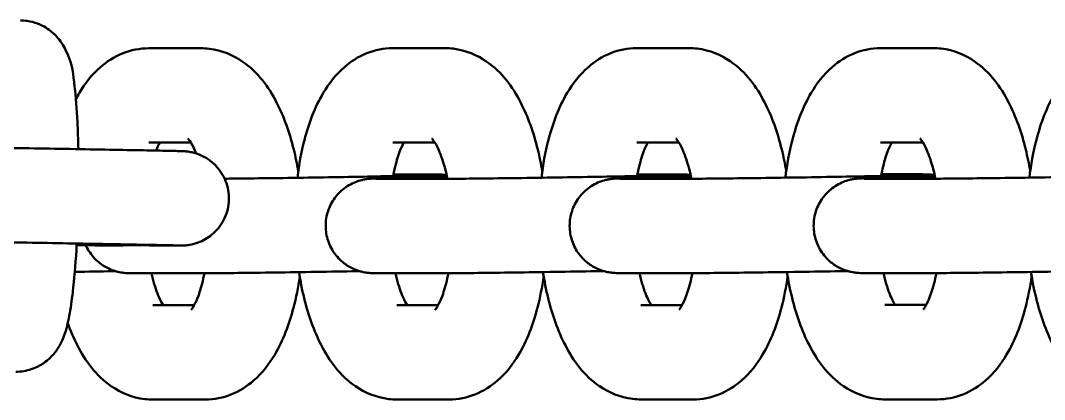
# Model space of a CAD drawing. Header units: millimetres. Extents: x 170 to 5770, y -1450 to 5650.
# Drawn here: x 2662.9 to 2727.9, y 2087.8 to 2111.9 of the extents above; entities that cross this region are included whole.
import ezdxf

# ---------------------------------------------------------------- set-up
doc = ezdxf.new("R2010")
doc.units = ezdxf.units.MM
doc.header["$LTSCALE"] = 10
doc.layers.add('Viditelná (ISO)', color=7, linetype='Continuous', lineweight=50)

# ---------------------------------------------------------------- blocks, each defined once
blk = doc.blocks.new('VVZ-VH101-2')
at = {"layer": 'Viditelná (ISO)'}
for p, q in [((2504.396, -3539.848), (2501.068, -3539.849)), ((2519.884, -3539.845), (2516.555, -3539.845)), ((2535.371, -3539.841), (2532.043, -3539.842)), ((2550.858, -3539.837), (2547.53, -3539.838)), ((2503.745, -3545.849), (2501.069, -3545.849)), ((2519.233, -3545.845), (2516.557, -3545.845)), ((2534.72, -3545.841), (2532.044, -3545.842)), ((2550.208, -3545.837), (2547.531, -3545.838)), ((2519.407, -3548.151), (2516.032, -3548.152)), ((2516.608, -3547.87), (2518.791, -3547.869)), ((2534.894, -3548.147), (2531.519, -3548.148)), ((2532.095, -3547.866), (2534.278, -3547.866)), ((2550.381, -3548.143), (2547.007, -3548.144)), ((2547.583, -3547.862), (2549.765, -3547.862)), ((2499.165, -3552.388), (2498.27, -3552.387)), ((2503.108, -3552.391), (2502.214, -3552.391)), ((2503.921, -3554.154), (2500.546, -3554.155)), ((2519.408, -3554.151), (2516.033, -3554.152)), ((2534.895, -3554.147), (2531.521, -3554.148)), ((2550.383, -3554.143), (2547.008, -3554.144)), ((2501.329, -3556.18), (2503.958, -3556.179)), ((2516.816, -3556.176), (2519.445, -3556.176)), ((2532.304, -3556.173), (2534.932, -3556.172)), ((2547.791, -3556.169), (2550.42, -3556.168)), ((2501.33, -3562.18), (2504.659, -3562.179)), ((2516.818, -3562.176), (2520.146, -3562.176)), ((2532.305, -3562.173), (2535.633, -3562.172)), ((2547.792, -3562.169), (2551.121, -3562.168))]:
    blk.add_line(p, q, dxfattribs=at)
for points, knots in [([(2496.604, -3546.262), (2496.591, -3545.657), (2496.57, -3545.075), (2496.5, -3543.694), (2496.442, -3542.944), (2496.265, -3541.479), (2496.287, -3540.984), (2495.734, -3539.822), (2495.655, -3539.674), (2495.385, -3539.27), (2495.171, -3538.984), (2494.495, -3538.489), (2494.138, -3538.293), (2493.458, -3538.117), (2493.194, -3538.082), (2492.93, -3538.082)], [8.219989, 8.219989, 8.219989, 8.219989, 8.447661, 8.447661, 8.795037, 8.795037, 9.223727, 9.223727, 9.279216, 9.279216, 9.352208, 9.352208, 9.398946, 9.398946, 9.424778, 9.424778, 9.424778, 9.424778]), ([(2501.068, -3539.849), (2500.501, -3539.849), (2499.937, -3539.966), (2498.879, -3540.385), (2498.402, -3540.7), (2497.436, -3541.543), (2497.013, -3542.103), (2496.585, -3542.823), (2496.514, -3542.951), (2496.445, -3543.082)], [0, 0, 0, 0, 0.1590485, 0.1590485, 0.3372698, 0.3372698, 0.5893466, 0.5893466, 0.643313, 0.643313, 0.643313, 0.643313]), ([(2510.561, -3547.673), (2510.482, -3547.204), (2510.388, -3546.743), (2510.013, -3545.214), (2509.661, -3544.205), (2508.674, -3542.303), (2508.034, -3541.391), (2506.434, -3540.29), (2505.711, -3539.973), (2504.741, -3539.859), (2504.569, -3539.848), (2504.396, -3539.848)], [5.068194, 5.068194, 5.068194, 5.068194, 5.224892, 5.224892, 5.602086, 5.602086, 6.006714, 6.006714, 6.234811, 6.234811, 6.283185, 6.283185, 6.283185, 6.283185]), ([(2516.555, -3539.845), (2515.989, -3539.846), (2515.424, -3539.962), (2514.366, -3540.381), (2513.89, -3540.696), (2512.924, -3541.539), (2512.5, -3542.099), (2511.608, -3543.601), (2511.233, -3544.602), (2510.754, -3546.448), (2510.607, -3547.253), (2510.508, -3548.083)], [0, 0, 0, 0, 0.159049, 0.159049, 0.33727, 0.33727, 0.589347, 0.589347, 0.975965, 0.975965, 1.250203, 1.250203, 1.250203, 1.250203]), ([(2526.048, -3547.669), (2525.969, -3547.2), (2525.875, -3546.739), (2525.5, -3545.21), (2525.148, -3544.202), (2524.161, -3542.3), (2523.522, -3541.387), (2521.922, -3540.286), (2521.198, -3539.97), (2520.228, -3539.855), (2520.056, -3539.845), (2519.884, -3539.845)], [5.068194, 5.068194, 5.068194, 5.068194, 5.224892, 5.224892, 5.602086, 5.602086, 6.006714, 6.006714, 6.234811, 6.234811, 6.283185, 6.283185, 6.283185, 6.283185]), ([(2532.043, -3539.842), (2531.476, -3539.842), (2530.912, -3539.958), (2529.854, -3540.377), (2529.377, -3540.693), (2528.411, -3541.535), (2527.987, -3542.096), (2527.096, -3543.598), (2526.721, -3544.598), (2526.241, -3546.444), (2526.094, -3547.249), (2525.995, -3548.079)], [0, 0, 0, 0, 0.159049, 0.159049, 0.33727, 0.33727, 0.589347, 0.589347, 0.975965, 0.975965, 1.250203, 1.250203, 1.250203, 1.250203]), ([(2541.536, -3547.666), (2541.457, -3547.196), (2541.363, -3546.736), (2540.988, -3545.207), (2540.636, -3544.198), (2539.649, -3542.296), (2539.009, -3541.384), (2537.409, -3540.283), (2536.686, -3539.966), (2535.716, -3539.851), (2535.543, -3539.841), (2535.371, -3539.841)], [5.068194, 5.068194, 5.068194, 5.068194, 5.224892, 5.224892, 5.602086, 5.602086, 6.006714, 6.006714, 6.234811, 6.234811, 6.283185, 6.283185, 6.283185, 6.283185]), ([(2547.53, -3539.838), (2546.963, -3539.838), (2546.399, -3539.955), (2545.341, -3540.374), (2544.864, -3540.689), (2543.899, -3541.531), (2543.475, -3542.092), (2542.583, -3543.594), (2542.208, -3544.594), (2541.729, -3546.44), (2541.581, -3547.246), (2541.482, -3548.076)], [0, 0, 0, 0, 0.159049, 0.159049, 0.33727, 0.33727, 0.589347, 0.589347, 0.975965, 0.975965, 1.250203, 1.250203, 1.250203, 1.250203]), ([(2557.023, -3547.662), (2556.944, -3547.193), (2556.85, -3546.732), (2556.475, -3545.203), (2556.123, -3544.194), (2555.136, -3542.292), (2554.497, -3541.38), (2552.897, -3540.279), (2552.173, -3539.962), (2551.203, -3539.848), (2551.031, -3539.837), (2550.858, -3539.837)], [5.068194, 5.068194, 5.068194, 5.068194, 5.224892, 5.224892, 5.602086, 5.602086, 6.006714, 6.006714, 6.234811, 6.234811, 6.283185, 6.283185, 6.283185, 6.283185]), ([(2563.017, -3539.834), (2562.451, -3539.835), (2561.886, -3539.951), (2560.829, -3540.37), (2560.352, -3540.685), (2559.386, -3541.528), (2558.962, -3542.088), (2558.071, -3543.59), (2557.696, -3544.591), (2557.216, -3546.437), (2557.069, -3547.242), (2556.97, -3548.072)], [0, 0, 0, 0, 0.159049, 0.159049, 0.33727, 0.33727, 0.589347, 0.589347, 0.975965, 0.975965, 1.250203, 1.250203, 1.250203, 1.250203]), ([(2504.078, -3546.534), (2504.05, -3546.466), (2504.023, -3546.401), (2503.875, -3546.064), (2503.756, -3545.856), (2503.604, -3545.636), (2503.558, -3545.59), (2503.558, -3545.59)], [5.4665386, 5.4665386, 5.4665386, 5.4665386, 5.5161912, 5.5161912, 5.7386481, 5.7386481, 5.9089075, 5.9089075, 5.9089075, 5.9089075]), ([(2517.256, -3545.845), (2517.176, -3545.993), (2517.084, -3546.194), (2516.881, -3546.743), (2516.771, -3547.114), (2516.646, -3547.674), (2516.616, -3547.821), (2516.589, -3547.972)], [6.9132793, 6.9132793, 6.9132793, 6.9132793, 7.0960016, 7.0960016, 7.3231625, 7.3231625, 7.400327, 7.400327, 7.400327, 7.400327]), ([(2520.035, -3548.149), (2519.989, -3547.929), (2519.94, -3547.718), (2519.764, -3547.056), (2519.622, -3546.652), (2519.363, -3546.061), (2519.243, -3545.853), (2519.091, -3545.632), (2519.045, -3545.586), (2519.045, -3545.586)], [5.1512669, 5.1512669, 5.1512669, 5.1512669, 5.2612294, 5.2612294, 5.5161912, 5.5161912, 5.7386481, 5.7386481, 5.9089075, 5.9089075, 5.9089075, 5.9089075]), ([(2532.744, -3545.842), (2532.664, -3545.989), (2532.571, -3546.19), (2532.368, -3546.739), (2532.258, -3547.111), (2532.134, -3547.67), (2532.104, -3547.817), (2532.076, -3547.969)], [6.9132793, 6.9132793, 6.9132793, 6.9132793, 7.0960016, 7.0960016, 7.3231625, 7.3231625, 7.400327, 7.400327, 7.400327, 7.400327]), ([(2535.522, -3548.145), (2535.477, -3547.926), (2535.427, -3547.715), (2535.251, -3547.052), (2535.11, -3546.648), (2534.85, -3546.057), (2534.731, -3545.849), (2534.579, -3545.628), (2534.533, -3545.582), (2534.533, -3545.582)], [5.1512669, 5.1512669, 5.1512669, 5.1512669, 5.2612294, 5.2612294, 5.5161912, 5.5161912, 5.7386481, 5.7386481, 5.9089075, 5.9089075, 5.9089075, 5.9089075]), ([(2548.231, -3545.838), (2548.151, -3545.985), (2548.059, -3546.187), (2547.856, -3546.736), (2547.746, -3547.107), (2547.621, -3547.666), (2547.591, -3547.813), (2547.563, -3547.965)], [6.9132793, 6.9132793, 6.9132793, 6.9132793, 7.0960016, 7.0960016, 7.3231625, 7.3231625, 7.400327, 7.400327, 7.400327, 7.400327]), ([(2551.01, -3548.141), (2550.964, -3547.922), (2550.914, -3547.711), (2550.739, -3547.048), (2550.597, -3546.645), (2550.338, -3546.053), (2550.218, -3545.845), (2550.066, -3545.625), (2550.02, -3545.579), (2550.02, -3545.579)], [5.1512669, 5.1512669, 5.1512669, 5.1512669, 5.2612294, 5.2612294, 5.5161912, 5.5161912, 5.7386481, 5.7386481, 5.9089075, 5.9089075, 5.9089075, 5.9089075]), ([(2486.881, -3546.106), (2487.047, -3546.106), (2487.329, -3546.11), (2488.272, -3546.123), (2488.927, -3546.133), (2490.354, -3546.156), (2491.11, -3546.168), (2492.714, -3546.194), (2493.582, -3546.209), (2495.315, -3546.239), (2496.202, -3546.255), (2497.886, -3546.285), (2498.704, -3546.299), (2500.17, -3546.327), (2500.836, -3546.339), (2501.936, -3546.361), (2502.382, -3546.37), (2502.852, -3546.38), (2502.976, -3546.383), (2503.121, -3546.387), (2503.163, -3546.388), (2503.235, -3546.391), (2503.254, -3546.391), (2503.34, -3546.396), (2503.363, -3546.397), (2503.41, -3546.401), (2503.428, -3546.402), (2503.488, -3546.408), (2503.536, -3546.414), (2503.679, -3546.434), (2503.779, -3546.453), (2504.071, -3546.525), (2504.262, -3546.593), (2504.625, -3546.765), (2504.799, -3546.87), (2505.12, -3547.111), (2505.27, -3547.248), (2505.536, -3547.548), (2505.655, -3547.713), (2505.857, -3548.06), (2505.94, -3548.245), (2506.068, -3548.626), (2506.113, -3548.823), (2506.162, -3549.222), (2506.167, -3549.425), (2506.135, -3549.825), (2506.099, -3550.025), (2505.989, -3550.411), (2505.913, -3550.599), (2505.728, -3550.955), (2505.616, -3551.125), (2505.363, -3551.437), (2505.22, -3551.581), (2504.81, -3551.918), (2504.516, -3552.087), (2504.029, -3552.268), (2503.845, -3552.317), (2503.607, -3552.358), (2503.553, -3552.365), (2503.452, -3552.377), (2503.405, -3552.381), (2503.342, -3552.385), (2503.322, -3552.386), (2503.269, -3552.389), (2503.243, -3552.39), (2503.158, -3552.392), (2503.138, -3552.391), (2503.108, -3552.391)], [0, 0, 0, 0, 0.302792, 0.302792, 0.608352, 0.608352, 0.868602, 0.868602, 1.129431, 1.129431, 1.390028, 1.390028, 1.6506, 1.6506, 1.911274, 1.911274, 2.172346, 2.172346, 2.302855, 2.302855, 2.372983, 2.372983, 2.432966, 2.432966, 2.448102, 2.448102, 2.455646, 2.455646, 2.470926, 2.470926, 2.501191, 2.501191, 2.561496, 2.561496, 2.621741, 2.621741, 2.681984, 2.681984, 2.742227, 2.742227, 2.802469, 2.802469, 2.862712, 2.862712, 2.922955, 2.922955, 2.983198, 2.983198, 3.043441, 3.043441, 3.103684, 3.103684, 3.163927, 3.163927, 3.263079, 3.263079, 3.319647, 3.319647, 3.336273, 3.336273, 3.351217, 3.351217, 3.358917, 3.358917, 3.374956, 3.374956, 3.4296, 3.4296, 3.4296, 3.4296]), ([(2505.888, -3548.142), (2506.288, -3548.138), (2506.725, -3548.134), (2507.925, -3548.119), (2508.743, -3548.109), (2510.423, -3548.085), (2511.306, -3548.071), (2513.021, -3548.042), (2513.874, -3548.027), (2515.445, -3547.997), (2516.182, -3547.982), (2517.446, -3547.953), (2517.989, -3547.94), (2518.807, -3547.916), (2519.109, -3547.905), (2519.231, -3547.898), (2519.242, -3547.898), (2519.242, -3547.898)], [0.336735, 0.336735, 0.336735, 0.336735, 0.497162, 0.497162, 0.754501, 0.754501, 1.013034, 1.013034, 1.271883, 1.271883, 1.530578, 1.530578, 1.788422, 1.788422, 2.042947, 2.042947, 2.087339, 2.087339, 2.087339, 2.087339]), ([(2516.033, -3554.152), (2515.833, -3554.152), (2515.667, -3554.151), (2515.456, -3554.148), (2515.391, -3554.147), (2515.275, -3554.144), (2515.227, -3554.143), (2515.115, -3554.136), (2515.064, -3554.132), (2514.958, -3554.121), (2514.918, -3554.116), (2514.817, -3554.101), (2514.753, -3554.09), (2514.609, -3554.06), (2514.526, -3554.039), (2514.303, -3553.972), (2514.161, -3553.918), (2513.796, -3553.746), (2513.578, -3553.607), (2513.143, -3553.245), (2512.933, -3553.005), (2512.596, -3552.472), (2512.468, -3552.171), (2512.314, -3551.553), (2512.287, -3551.227), (2512.336, -3550.592), (2512.412, -3550.274), (2512.659, -3549.686), (2512.831, -3549.409), (2513.25, -3548.928), (2513.501, -3548.719), (2513.908, -3548.478), (2514.049, -3548.409), (2514.324, -3548.299), (2514.461, -3548.256), (2514.669, -3548.205), (2514.746, -3548.189), (2514.877, -3548.167), (2514.932, -3548.16), (2515.013, -3548.15), (2515.044, -3548.147), (2515.122, -3548.14), (2515.16, -3548.138), (2515.308, -3548.128), (2515.414, -3548.124), (2515.757, -3548.11), (2516.025, -3548.102), (2516.855, -3548.079), (2517.506, -3548.063), (2518.789, -3548.035), (2519.381, -3548.023), (2520.006, -3548.011)], [0, 0, 0, 0, 0.141419, 0.141419, 0.218627, 0.218627, 0.276556, 0.276556, 0.309664, 0.309664, 0.325925, 0.325925, 0.347313, 0.347313, 0.37346, 0.37346, 0.418852, 0.418852, 0.495174, 0.495174, 0.588811, 0.588811, 0.684367, 0.684367, 0.780002, 0.780002, 0.87564, 0.87564, 0.971277, 0.971277, 1.066881, 1.066881, 1.113716, 1.113716, 1.156878, 1.156878, 1.182698, 1.182698, 1.208244, 1.208244, 1.231134, 1.231134, 1.273691, 1.273691, 1.401124, 1.401124, 1.593294, 1.593294, 1.882774, 1.882774, 2.087905, 2.087905, 2.087905, 2.087905]), ([(2515.486, -3548.148), (2515.486, -3548.148), (2515.499, -3548.148), (2515.567, -3548.149), (2515.655, -3548.15), (2515.845, -3548.151), (2515.933, -3548.152), (2516.032, -3548.152)], [3.104651, 3.104651, 3.104651, 3.104651, 3.1518889, 3.1518889, 3.2631715, 3.2631715, 3.3374283, 3.3374283, 3.3374283, 3.3374283]), ([(2518.791, -3547.869), (2518.991, -3547.869), (2519.157, -3547.87), (2519.368, -3547.872), (2519.433, -3547.873), (2519.549, -3547.877), (2519.597, -3547.878), (2519.709, -3547.885), (2519.76, -3547.888), (2519.866, -3547.9), (2519.906, -3547.905), (2519.961, -3547.913), (2519.973, -3547.915), (2519.984, -3547.917)], [0, 0, 0, 0, 0.1414185, 0.1414185, 0.2186272, 0.2186272, 0.2765565, 0.2765565, 0.3096638, 0.3096638, 0.3259248, 0.3259248, 0.3301769, 0.3301769, 0.3301769, 0.3301769]), ([(2519.407, -3548.151), (2519.735, -3548.151), (2520.191, -3548.148), (2521.291, -3548.14), (2521.953, -3548.133), (2523.412, -3548.116), (2524.231, -3548.105), (2525.911, -3548.081), (2526.793, -3548.067), (2528.508, -3548.038), (2529.362, -3548.023), (2530.933, -3547.993), (2531.67, -3547.978), (2532.933, -3547.95), (2533.477, -3547.936), (2534.294, -3547.912), (2534.596, -3547.901), (2534.718, -3547.895), (2534.73, -3547.894), (2534.73, -3547.894)], [0, 0, 0, 0, 0.246194, 0.246194, 0.497162, 0.497162, 0.754501, 0.754501, 1.013034, 1.013034, 1.271883, 1.271883, 1.530578, 1.530578, 1.788422, 1.788422, 2.042947, 2.042947, 2.087339, 2.087339, 2.087339, 2.087339]), ([(2531.521, -3554.148), (2531.32, -3554.148), (2531.154, -3554.147), (2530.943, -3554.145), (2530.878, -3554.144), (2530.762, -3554.141), (2530.714, -3554.139), (2530.602, -3554.132), (2530.551, -3554.129), (2530.445, -3554.117), (2530.405, -3554.112), (2530.304, -3554.098), (2530.241, -3554.086), (2530.096, -3554.056), (2530.014, -3554.035), (2529.79, -3553.968), (2529.649, -3553.914), (2529.284, -3553.742), (2529.066, -3553.604), (2528.631, -3553.241), (2528.42, -3553.001), (2528.083, -3552.468), (2527.955, -3552.168), (2527.802, -3551.549), (2527.774, -3551.224), (2527.823, -3550.588), (2527.9, -3550.27), (2528.146, -3549.682), (2528.319, -3549.405), (2528.737, -3548.924), (2528.988, -3548.716), (2529.396, -3548.474), (2529.536, -3548.405), (2529.811, -3548.295), (2529.948, -3548.252), (2530.157, -3548.201), (2530.234, -3548.186), (2530.364, -3548.163), (2530.419, -3548.156), (2530.501, -3548.147), (2530.532, -3548.144), (2530.609, -3548.137), (2530.647, -3548.134), (2530.796, -3548.125), (2530.901, -3548.12), (2531.244, -3548.107), (2531.513, -3548.098), (2532.342, -3548.075), (2532.994, -3548.059), (2534.277, -3548.031), (2534.868, -3548.019), (2535.493, -3548.007)], [0, 0, 0, 0, 0.141419, 0.141419, 0.218627, 0.218627, 0.276556, 0.276556, 0.309664, 0.309664, 0.325925, 0.325925, 0.347313, 0.347313, 0.37346, 0.37346, 0.418852, 0.418852, 0.495174, 0.495174, 0.588811, 0.588811, 0.684367, 0.684367, 0.780002, 0.780002, 0.87564, 0.87564, 0.971277, 0.971277, 1.066881, 1.066881, 1.113716, 1.113716, 1.156878, 1.156878, 1.182698, 1.182698, 1.208244, 1.208244, 1.231134, 1.231134, 1.273691, 1.273691, 1.401124, 1.401124, 1.593294, 1.593294, 1.882774, 1.882774, 2.087905, 2.087905, 2.087905, 2.087905]), ([(2530.974, -3548.144), (2530.974, -3548.144), (2530.987, -3548.144), (2531.055, -3548.146), (2531.143, -3548.147), (2531.332, -3548.148), (2531.42, -3548.148), (2531.519, -3548.148)], [3.104651, 3.104651, 3.104651, 3.104651, 3.1518889, 3.1518889, 3.2631715, 3.2631715, 3.3374283, 3.3374283, 3.3374283, 3.3374283]), ([(2534.278, -3547.866), (2534.479, -3547.866), (2534.644, -3547.866), (2534.855, -3547.869), (2534.921, -3547.87), (2535.036, -3547.873), (2535.084, -3547.874), (2535.197, -3547.881), (2535.247, -3547.885), (2535.353, -3547.896), (2535.393, -3547.901), (2535.448, -3547.909), (2535.46, -3547.911), (2535.472, -3547.913)], [0, 0, 0, 0, 0.1414185, 0.1414185, 0.2186272, 0.2186272, 0.2765565, 0.2765565, 0.3096638, 0.3096638, 0.3259248, 0.3259248, 0.3301769, 0.3301769, 0.3301769, 0.3301769]), ([(2534.894, -3548.147), (2535.223, -3548.147), (2535.678, -3548.145), (2536.778, -3548.136), (2537.44, -3548.129), (2538.899, -3548.112), (2539.718, -3548.101), (2541.398, -3548.077), (2542.281, -3548.063), (2543.995, -3548.035), (2544.849, -3548.02), (2546.42, -3547.989), (2547.157, -3547.974), (2548.421, -3547.946), (2548.964, -3547.932), (2549.782, -3547.909), (2550.084, -3547.898), (2550.206, -3547.891), (2550.217, -3547.89), (2550.217, -3547.89)], [0, 0, 0, 0, 0.246194, 0.246194, 0.497162, 0.497162, 0.754501, 0.754501, 1.013034, 1.013034, 1.271883, 1.271883, 1.530578, 1.530578, 1.788422, 1.788422, 2.042947, 2.042947, 2.087339, 2.087339, 2.087339, 2.087339]), ([(2547.008, -3554.144), (2546.807, -3554.144), (2546.642, -3554.144), (2546.431, -3554.141), (2546.365, -3554.14), (2546.25, -3554.137), (2546.202, -3554.135), (2546.09, -3554.129), (2546.039, -3554.125), (2545.933, -3554.114), (2545.893, -3554.109), (2545.792, -3554.094), (2545.728, -3554.083), (2545.584, -3554.052), (2545.501, -3554.032), (2545.278, -3553.965), (2545.136, -3553.911), (2544.771, -3553.739), (2544.553, -3553.6), (2544.118, -3553.238), (2543.907, -3552.997), (2543.571, -3552.464), (2543.443, -3552.164), (2543.289, -3551.546), (2543.262, -3551.22), (2543.311, -3550.584), (2543.387, -3550.267), (2543.633, -3549.679), (2543.806, -3549.401), (2544.225, -3548.921), (2544.476, -3548.712), (2544.883, -3548.471), (2545.023, -3548.402), (2545.299, -3548.292), (2545.436, -3548.248), (2545.644, -3548.197), (2545.721, -3548.182), (2545.852, -3548.16), (2545.907, -3548.153), (2545.988, -3548.143), (2546.019, -3548.14), (2546.097, -3548.133), (2546.135, -3548.13), (2546.283, -3548.121), (2546.388, -3548.116), (2546.732, -3548.103), (2547, -3548.094), (2547.83, -3548.071), (2548.481, -3548.055), (2549.764, -3548.028), (2550.356, -3548.016), (2550.98, -3548.004)], [0, 0, 0, 0, 0.141419, 0.141419, 0.218627, 0.218627, 0.276556, 0.276556, 0.309664, 0.309664, 0.325925, 0.325925, 0.347313, 0.347313, 0.37346, 0.37346, 0.418852, 0.418852, 0.495174, 0.495174, 0.588811, 0.588811, 0.684367, 0.684367, 0.780002, 0.780002, 0.87564, 0.87564, 0.971277, 0.971277, 1.066881, 1.066881, 1.113716, 1.113716, 1.156878, 1.156878, 1.182698, 1.182698, 1.208244, 1.208244, 1.231134, 1.231134, 1.273691, 1.273691, 1.401124, 1.401124, 1.593294, 1.593294, 1.882774, 1.882774, 2.087905, 2.087905, 2.087905, 2.087905]), ([(2546.461, -3548.14), (2546.461, -3548.14), (2546.474, -3548.141), (2546.542, -3548.142), (2546.63, -3548.143), (2546.819, -3548.144), (2546.908, -3548.144), (2547.007, -3548.144)], [3.104651, 3.104651, 3.104651, 3.104651, 3.1518889, 3.1518889, 3.2631715, 3.2631715, 3.3374283, 3.3374283, 3.3374283, 3.3374283]), ([(2549.765, -3547.862), (2549.966, -3547.862), (2550.132, -3547.863), (2550.343, -3547.865), (2550.408, -3547.866), (2550.524, -3547.869), (2550.572, -3547.871), (2550.684, -3547.878), (2550.735, -3547.881), (2550.841, -3547.893), (2550.881, -3547.897), (2550.936, -3547.906), (2550.947, -3547.907), (2550.959, -3547.909)], [0, 0, 0, 0, 0.1414185, 0.1414185, 0.2186272, 0.2186272, 0.2765565, 0.2765565, 0.3096638, 0.3096638, 0.3259248, 0.3259248, 0.3301769, 0.3301769, 0.3301769, 0.3301769]), ([(2550.381, -3548.143), (2550.71, -3548.143), (2551.166, -3548.141), (2552.266, -3548.132), (2552.927, -3548.126), (2554.387, -3548.108), (2555.206, -3548.098), (2556.886, -3548.073), (2557.768, -3548.06), (2559.483, -3548.031), (2560.337, -3548.016), (2561.908, -3547.986), (2562.645, -3547.971), (2563.908, -3547.942), (2564.452, -3547.929), (2565.269, -3547.905), (2565.571, -3547.894), (2565.693, -3547.887), (2565.705, -3547.887), (2565.705, -3547.887)], [0, 0, 0, 0, 0.246194, 0.246194, 0.497162, 0.497162, 0.754501, 0.754501, 1.013034, 1.013034, 1.271883, 1.271883, 1.530578, 1.530578, 1.788422, 1.788422, 2.042947, 2.042947, 2.087339, 2.087339, 2.087339, 2.087339]), ([(2503.015, -3552.387), (2503.015, -3552.387), (2503.014, -3552.387), (2503.006, -3552.386), (2502.977, -3552.385), (2502.845, -3552.382), (2502.686, -3552.378), (2502.167, -3552.367), (2501.739, -3552.358), (2500.673, -3552.337), (2500.011, -3552.325), (2498.552, -3552.298), (2497.736, -3552.283), (2496.056, -3552.253), (2495.171, -3552.237), (2493.445, -3552.208), (2492.581, -3552.193), (2490.985, -3552.167), (2490.231, -3552.154), (2488.927, -3552.134), (2488.361, -3552.125), (2487.485, -3552.113), (2487.161, -3552.109), (2486.933, -3552.107), (2486.891, -3552.106), (2486.876, -3552.106)], [1.026779, 1.026779, 1.026779, 1.026779, 1.03655, 1.03655, 1.107138, 1.107138, 1.274704, 1.274704, 1.518562, 1.518562, 1.7763, 1.7763, 2.035706, 2.035706, 2.29548, 2.29548, 2.555348, 2.555348, 2.815187, 2.815187, 3.07483, 3.07483, 3.333704, 3.333704, 3.418973, 3.418973, 3.418973, 3.418973]), ([(2492.641, -3560.412), (2492.981, -3560.413), (2493.317, -3560.353), (2493.929, -3560.152), (2494.195, -3560.007), (2494.675, -3559.676), (2494.86, -3559.491), (2495.192, -3559.11), (2495.309, -3558.926), (2495.539, -3558.522), (2495.618, -3558.329), (2495.858, -3557.686), (2495.94, -3557.305), (2496.111, -3556.406), (2496.184, -3555.901), (2496.342, -3554.55), (2496.419, -3553.651), (2496.486, -3552.543), (2496.494, -3552.403), (2496.502, -3552.261)], [6.283185, 6.283185, 6.283185, 6.283185, 6.316526, 6.316526, 6.353515, 6.353515, 6.400604, 6.400604, 6.463526, 6.463526, 6.559383, 6.559383, 6.810032, 6.810032, 7.074013, 7.074013, 7.444425, 7.444425, 7.497599, 7.497599, 7.497599, 7.497599]), ([(2499.071, -3552.383), (2499.071, -3552.383), (2499.07, -3552.383), (2499.062, -3552.383), (2499.033, -3552.382), (2498.901, -3552.378), (2498.742, -3552.375), (2498.223, -3552.363), (2497.795, -3552.354), (2497.038, -3552.34), (2496.777, -3552.335), (2496.498, -3552.329)], [1.0267786, 1.0267786, 1.0267786, 1.0267786, 1.0365504, 1.0365504, 1.1071385, 1.1071385, 1.2747036, 1.2747036, 1.5185616, 1.5185616, 1.6311067, 1.6311067, 1.6311067, 1.6311067]), ([(2502.214, -3552.391), (2502.048, -3552.39), (2501.766, -3552.387), (2500.822, -3552.374), (2500.168, -3552.364), (2498.741, -3552.341), (2497.985, -3552.329), (2496.96, -3552.312), (2496.732, -3552.308), (2496.5, -3552.304)], [0, 0, 0, 0, 0.3027925, 0.3027925, 0.6083518, 0.6083518, 0.8686022, 0.8686022, 0.9411882, 0.9411882, 0.9411882, 0.9411882]), ([(2499.65, -3552.356), (2499.619, -3552.36), (2499.587, -3552.364), (2499.508, -3552.373), (2499.461, -3552.377), (2499.398, -3552.382), (2499.378, -3552.383), (2499.325, -3552.386), (2499.299, -3552.386), (2499.214, -3552.388), (2499.194, -3552.388), (2499.165, -3552.388)], [3.3265149, 3.3265149, 3.3265149, 3.3265149, 3.3362733, 3.3362733, 3.3512165, 3.3512165, 3.3589165, 3.3589165, 3.3749558, 3.3749558, 3.4296005, 3.4296005, 3.4296005, 3.4296005]), ([(2498.27, -3552.387), (2498.105, -3552.387), (2497.822, -3552.383), (2497.111, -3552.373), (2496.822, -3552.369), (2496.495, -3552.364)], [0, 0, 0, 0, 0.3027925, 0.3027925, 0.4585832, 0.4585832, 0.4585832, 0.4585832]), ([(2500.546, -3554.155), (2500.345, -3554.155), (2500.18, -3554.155), (2499.969, -3554.152), (2499.903, -3554.151), (2499.788, -3554.148), (2499.74, -3554.146), (2499.627, -3554.14), (2499.576, -3554.136), (2499.47, -3554.125), (2499.43, -3554.12), (2499.33, -3554.105), (2499.266, -3554.094), (2499.121, -3554.063), (2499.039, -3554.043), (2498.816, -3553.976), (2498.674, -3553.922), (2498.309, -3553.75), (2498.091, -3553.611), (2497.656, -3553.249), (2497.445, -3553.009), (2497.204, -3552.626), (2497.137, -3552.501), (2497.079, -3552.373)], [0, 0, 0, 0, 0.1414185, 0.1414185, 0.2186272, 0.2186272, 0.2765565, 0.2765565, 0.3096638, 0.3096638, 0.3259248, 0.3259248, 0.3473126, 0.3473126, 0.3734596, 0.3734596, 0.4188519, 0.4188519, 0.4951744, 0.4951744, 0.5888115, 0.5888115, 0.6308957, 0.6308957, 0.6308957, 0.6308957]), ([(2498.965, -3554.021), (2498.903, -3554.022), (2498.84, -3554.023), (2498.012, -3554.038), (2497.194, -3554.053), (2496.377, -3554.066)], [2.1275497, 2.1275497, 2.1275497, 2.1275497, 2.1477238, 2.1477238, 2.3927258, 2.3927258, 2.3927258, 2.3927258]), ([(2501.24, -3554.155), (2501.268, -3554.275), (2501.297, -3554.392), (2501.45, -3554.969), (2501.591, -3555.373), (2501.819, -3555.891), (2501.906, -3556.057), (2501.981, -3556.18)], [8.3403013, 8.3403013, 8.3403013, 8.3403013, 8.4028221, 8.4028221, 8.6577838, 8.6577838, 8.8209541, 8.8209541, 8.8209541, 8.8209541]), ([(2503.766, -3556.471), (2503.766, -3556.471), (2503.771, -3556.466), (2503.808, -3556.422), (2503.869, -3556.339), (2504.025, -3556.058), (2504.124, -3555.847), (2504.333, -3555.282), (2504.443, -3554.911), (2504.561, -3554.383), (2504.584, -3554.269), (2504.607, -3554.152)], [3.5312545, 3.5312545, 3.5312545, 3.5312545, 3.5895462, 3.5895462, 3.7596741, 3.7596741, 3.954409, 3.954409, 4.1815698, 4.1815698, 4.2416778, 4.2416778, 4.2416778, 4.2416778]), ([(2514.453, -3554.017), (2514.39, -3554.018), (2514.328, -3554.019), (2513.445, -3554.036), (2512.565, -3554.051), (2510.82, -3554.079), (2509.933, -3554.092), (2508.259, -3554.116), (2507.452, -3554.126), (2506.015, -3554.142), (2505.369, -3554.147), (2504.482, -3554.153), (2504.173, -3554.154), (2503.921, -3554.154)], [2.12755, 2.12755, 2.12755, 2.12755, 2.147724, 2.147724, 2.410027, 2.410027, 2.671695, 2.671695, 2.93332, 2.93332, 3.195423, 3.195423, 3.373361, 3.373361, 3.373361, 3.373361]), ([(2510.61, -3554.082), (2510.696, -3554.645), (2510.805, -3555.196), (2511.201, -3556.811), (2511.553, -3557.819), (2512.54, -3559.721), (2513.179, -3560.634), (2514.779, -3561.735), (2515.503, -3562.051), (2516.473, -3562.166), (2516.645, -3562.176), (2516.818, -3562.176)], [1.896726, 1.896726, 1.896726, 1.896726, 2.083299, 2.083299, 2.460493, 2.460493, 2.865121, 2.865121, 3.093219, 3.093219, 3.141593, 3.141593, 3.141593, 3.141593]), ([(2516.728, -3554.151), (2516.755, -3554.272), (2516.784, -3554.389), (2516.937, -3554.965), (2517.079, -3555.369), (2517.306, -3555.887), (2517.394, -3556.053), (2517.468, -3556.176)], [8.3403013, 8.3403013, 8.3403013, 8.3403013, 8.4028221, 8.4028221, 8.6577838, 8.6577838, 8.8209541, 8.8209541, 8.8209541, 8.8209541]), ([(2519.253, -3556.467), (2519.253, -3556.467), (2519.259, -3556.462), (2519.295, -3556.418), (2519.356, -3556.335), (2519.513, -3556.054), (2519.612, -3555.843), (2519.821, -3555.278), (2519.93, -3554.907), (2520.048, -3554.379), (2520.072, -3554.265), (2520.094, -3554.149)], [3.5312545, 3.5312545, 3.5312545, 3.5312545, 3.5895462, 3.5895462, 3.7596741, 3.7596741, 3.954409, 3.954409, 4.1815698, 4.1815698, 4.2416778, 4.2416778, 4.2416778, 4.2416778]), ([(2529.94, -3554.013), (2529.878, -3554.014), (2529.815, -3554.016), (2528.932, -3554.032), (2528.053, -3554.047), (2526.308, -3554.075), (2525.42, -3554.089), (2523.746, -3554.112), (2522.939, -3554.122), (2521.503, -3554.138), (2520.856, -3554.144), (2519.97, -3554.149), (2519.661, -3554.151), (2519.408, -3554.151)], [2.12755, 2.12755, 2.12755, 2.12755, 2.147724, 2.147724, 2.410027, 2.410027, 2.671695, 2.671695, 2.93332, 2.93332, 3.195423, 3.195423, 3.373361, 3.373361, 3.373361, 3.373361]), ([(2526.097, -3554.078), (2526.184, -3554.641), (2526.292, -3555.192), (2526.688, -3556.807), (2527.04, -3557.816), (2528.028, -3559.718), (2528.667, -3560.63), (2530.267, -3561.731), (2530.99, -3562.048), (2531.96, -3562.162), (2532.133, -3562.173), (2532.305, -3562.173)], [1.896726, 1.896726, 1.896726, 1.896726, 2.083299, 2.083299, 2.460493, 2.460493, 2.865121, 2.865121, 3.093219, 3.093219, 3.141593, 3.141593, 3.141593, 3.141593]), ([(2532.215, -3554.148), (2532.243, -3554.268), (2532.272, -3554.385), (2532.425, -3554.962), (2532.566, -3555.365), (2532.794, -3555.883), (2532.881, -3556.049), (2532.956, -3556.172)], [8.3403013, 8.3403013, 8.3403013, 8.3403013, 8.4028221, 8.4028221, 8.6577838, 8.6577838, 8.8209541, 8.8209541, 8.8209541, 8.8209541]), ([(2534.741, -3556.464), (2534.741, -3556.464), (2534.746, -3556.458), (2534.783, -3556.414), (2534.844, -3556.331), (2535, -3556.051), (2535.099, -3555.839), (2535.308, -3555.274), (2535.418, -3554.903), (2535.535, -3554.375), (2535.559, -3554.261), (2535.581, -3554.145)], [3.5312545, 3.5312545, 3.5312545, 3.5312545, 3.5895462, 3.5895462, 3.7596741, 3.7596741, 3.954409, 3.954409, 4.1815698, 4.1815698, 4.2416778, 4.2416778, 4.2416778, 4.2416778]), ([(2545.428, -3554.01), (2545.365, -3554.011), (2545.302, -3554.012), (2544.42, -3554.028), (2543.54, -3554.044), (2541.795, -3554.072), (2540.908, -3554.085), (2539.234, -3554.108), (2538.427, -3554.118), (2536.99, -3554.134), (2536.344, -3554.14), (2535.457, -3554.146), (2535.148, -3554.147), (2534.895, -3554.147)], [2.12755, 2.12755, 2.12755, 2.12755, 2.147724, 2.147724, 2.410027, 2.410027, 2.671695, 2.671695, 2.93332, 2.93332, 3.195423, 3.195423, 3.373361, 3.373361, 3.373361, 3.373361]), ([(2541.585, -3554.075), (2541.671, -3554.638), (2541.78, -3555.189), (2542.176, -3556.803), (2542.528, -3557.812), (2543.515, -3559.714), (2544.154, -3560.626), (2545.754, -3561.727), (2546.478, -3562.044), (2547.448, -3562.159), (2547.62, -3562.169), (2547.792, -3562.169)], [1.896726, 1.896726, 1.896726, 1.896726, 2.083299, 2.083299, 2.460493, 2.460493, 2.865121, 2.865121, 3.093219, 3.093219, 3.141593, 3.141593, 3.141593, 3.141593]), ([(2547.702, -3554.144), (2547.73, -3554.264), (2547.759, -3554.381), (2547.912, -3554.958), (2548.054, -3555.362), (2548.281, -3555.88), (2548.368, -3556.046), (2548.443, -3556.169)], [8.3403013, 8.3403013, 8.3403013, 8.3403013, 8.4028221, 8.4028221, 8.6577838, 8.6577838, 8.8209541, 8.8209541, 8.8209541, 8.8209541]), ([(2550.228, -3556.46), (2550.228, -3556.46), (2550.233, -3556.455), (2550.27, -3556.411), (2550.331, -3556.327), (2550.487, -3556.047), (2550.586, -3555.836), (2550.795, -3555.271), (2550.905, -3554.899), (2551.023, -3554.371), (2551.046, -3554.258), (2551.069, -3554.141)], [3.5312545, 3.5312545, 3.5312545, 3.5312545, 3.5895462, 3.5895462, 3.7596741, 3.7596741, 3.954409, 3.954409, 4.1815698, 4.1815698, 4.2416778, 4.2416778, 4.2416778, 4.2416778]), ([(2560.915, -3554.006), (2560.853, -3554.007), (2560.79, -3554.008), (2559.907, -3554.025), (2559.028, -3554.04), (2557.282, -3554.068), (2556.395, -3554.081), (2554.721, -3554.105), (2553.914, -3554.115), (2552.478, -3554.131), (2551.831, -3554.136), (2550.945, -3554.142), (2550.635, -3554.143), (2550.383, -3554.143)], [2.12755, 2.12755, 2.12755, 2.12755, 2.147724, 2.147724, 2.410027, 2.410027, 2.671695, 2.671695, 2.93332, 2.93332, 3.195423, 3.195423, 3.373361, 3.373361, 3.373361, 3.373361]), ([(2557.072, -3554.071), (2557.159, -3554.634), (2557.267, -3555.185), (2557.663, -3556.8), (2558.015, -3557.808), (2559.002, -3559.71), (2559.642, -3560.623), (2561.242, -3561.724), (2561.965, -3562.04), (2562.935, -3562.155), (2563.107, -3562.165), (2563.28, -3562.165)], [1.896726, 1.896726, 1.896726, 1.896726, 2.083299, 2.083299, 2.460493, 2.460493, 2.865121, 2.865121, 3.093219, 3.093219, 3.141593, 3.141593, 3.141593, 3.141593]), ([(2504.659, -3562.179), (2505.225, -3562.179), (2505.79, -3562.063), (2506.847, -3561.644), (2507.324, -3561.328), (2508.29, -3560.486), (2508.714, -3559.925), (2509.605, -3558.423), (2509.98, -3557.423), (2510.427, -3555.704), (2510.557, -3555.037), (2510.653, -3554.352)], [3.141593, 3.141593, 3.141593, 3.141593, 3.300641, 3.300641, 3.478862, 3.478862, 3.730939, 3.730939, 4.117558, 4.117558, 4.34644, 4.34644, 4.34644, 4.34644]), ([(2520.146, -3562.176), (2520.713, -3562.175), (2521.277, -3562.059), (2522.335, -3561.64), (2522.812, -3561.325), (2523.777, -3560.482), (2524.201, -3559.922), (2525.093, -3558.42), (2525.468, -3557.419), (2525.914, -3555.7), (2526.044, -3555.034), (2526.14, -3554.348)], [3.141593, 3.141593, 3.141593, 3.141593, 3.300641, 3.300641, 3.478862, 3.478862, 3.730939, 3.730939, 4.117558, 4.117558, 4.34644, 4.34644, 4.34644, 4.34644]), ([(2535.633, -3562.172), (2536.2, -3562.172), (2536.765, -3562.055), (2537.822, -3561.636), (2538.299, -3561.321), (2539.265, -3560.478), (2539.689, -3559.918), (2540.58, -3558.416), (2540.955, -3557.416), (2541.402, -3555.696), (2541.532, -3555.03), (2541.628, -3554.344)], [3.141593, 3.141593, 3.141593, 3.141593, 3.300641, 3.300641, 3.478862, 3.478862, 3.730939, 3.730939, 4.117558, 4.117558, 4.34644, 4.34644, 4.34644, 4.34644]), ([(2551.121, -3562.168), (2551.687, -3562.168), (2552.252, -3562.052), (2553.31, -3561.633), (2553.787, -3561.317), (2554.752, -3560.475), (2555.176, -3559.914), (2556.068, -3558.412), (2556.443, -3557.412), (2556.889, -3555.693), (2557.019, -3555.026), (2557.115, -3554.34)], [3.141593, 3.141593, 3.141593, 3.141593, 3.300641, 3.300641, 3.478862, 3.478862, 3.730939, 3.730939, 4.117558, 4.117558, 4.34644, 4.34644, 4.34644, 4.34644]), ([(2495.927, -3557.326), (2496.105, -3557.818), (2496.308, -3558.29), (2497.053, -3559.725), (2497.692, -3560.637), (2499.292, -3561.738), (2500.015, -3562.055), (2500.986, -3562.17), (2501.158, -3562.18), (2501.33, -3562.18)], [2.2752524, 2.2752524, 2.2752524, 2.2752524, 2.460493, 2.460493, 2.8651214, 2.8651214, 3.0932186, 3.0932186, 3.1415927, 3.1415927, 3.1415927, 3.1415927])]:
    blk.add_open_spline(points, degree=3, knots=knots, dxfattribs=at)
blk.add_open_spline([(2501.769, -3545.849), (2501.699, -3545.978), (2501.619, -3546.148), (2501.54, -3546.353)], degree=3, dxfattribs=at)

msp = doc.modelspace()

# ---------------------------------------------------------------- block references
msp.add_blockref('VVZ-VH101-2', (170, 5650))

doc.saveas('drawing.dxf')
